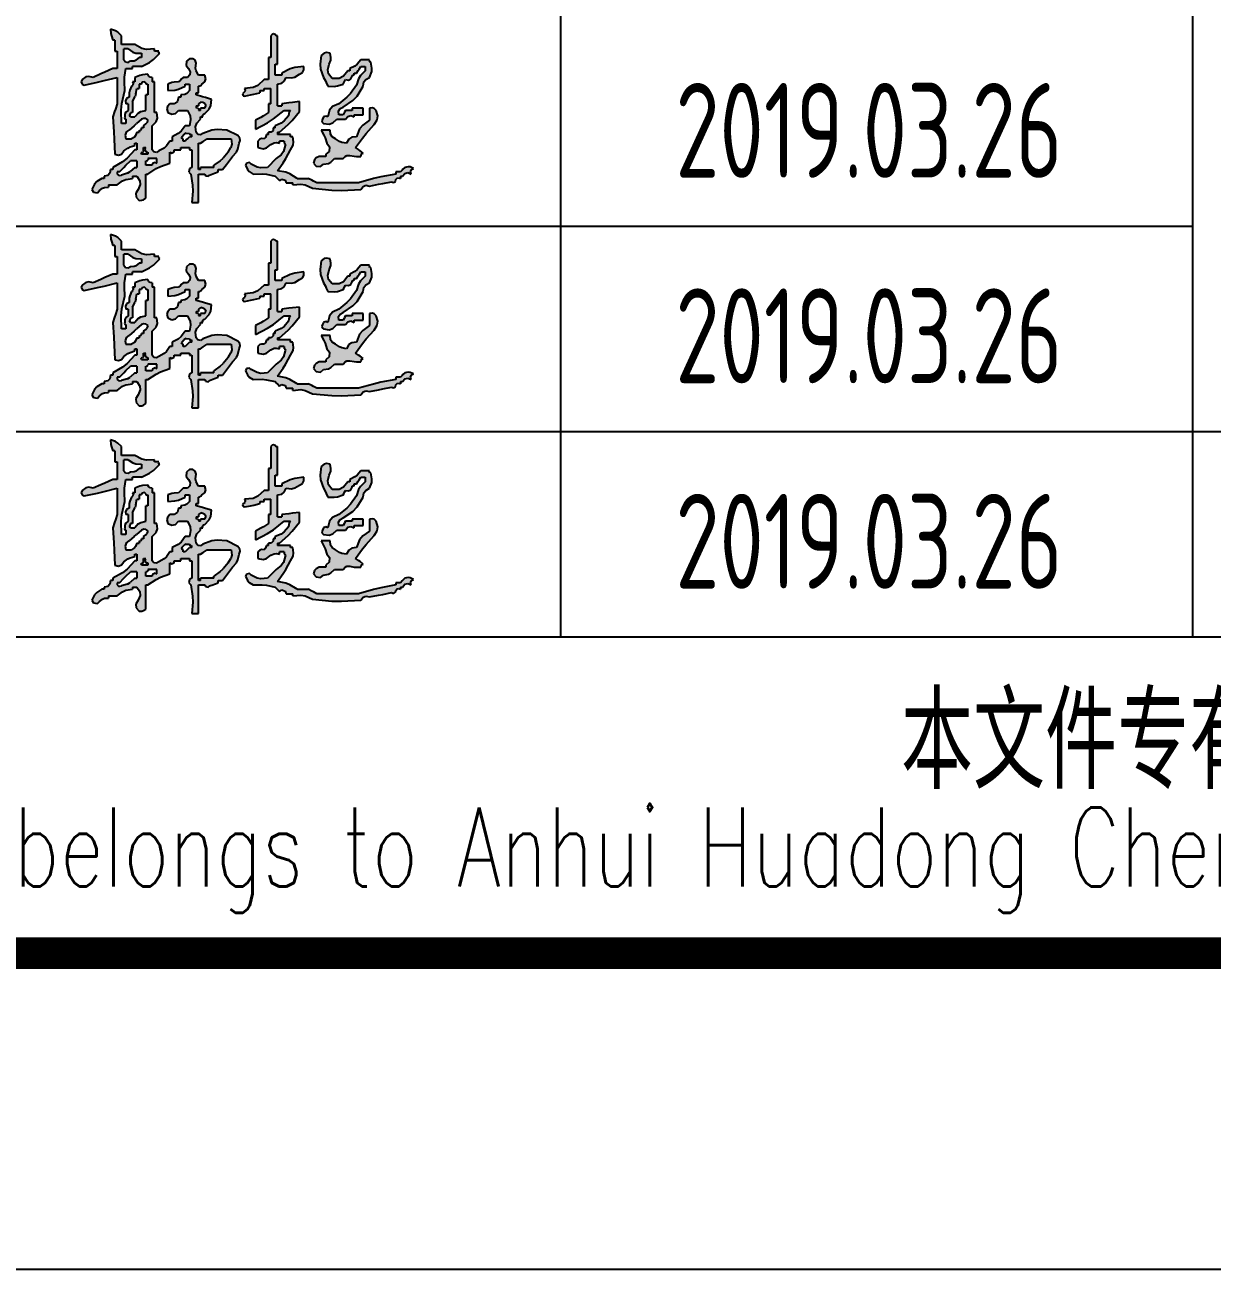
# Model space of a CAD drawing. Extents: x 5279878 to 5976284, y -275259 to -27697.
# Drawn here: x 5382531 to 5386288, y -149352 to -145415 of the extents above; entities that cross this region are included whole.
import ezdxf
from ezdxf.enums import TextEntityAlignment as Align

# ---------------------------------------------------------------- set-up
doc = ezdxf.new("R2010")
doc.units = 0
doc.header["$LTSCALE"] = 1000
doc.header["$MEASUREMENT"] = 0
doc.layers.get('0').update_dxf_attribs({"linetype": 'CONTINUOUS'})
doc.layers.add('PUB_TITLE', color=4, linetype='CONTINUOUS')
doc.styles.add('AHD', font='sceie.shx', dxfattribs={"width": 0.7, "bigfont": 'sceic.shx'})
doc.styles.add('ECEC_TQ', font='txt_l.shx', dxfattribs={"bigfont": 'hztxt_l.shx'})
doc.styles.add('sceie', font='sceie.shx', dxfattribs={"width": 0.7, "bigfont": 'sceic.shx'})

# ---------------------------------------------------------------- blocks, each defined once
blk = doc.blocks.new('韩超')
h = blk.add_hatch(color=256)
h.dxf.hatch_style = 1
h.paths.add_polyline_path([(0.787849, 0.514197), (0.777955, 0.527898), (0.77346, 0.562754), (0.78123, 0.586063), (0.805739, 0.61125), (0.805739, 0.625142), (0.819631, 0.625142), (0.818004, 0.635027), (0.823773, 0.643681), (0.833523, 0.64598), (0.860867, 0.674873), (0.870953, 0.696725), (0.875199, 0.736279), (0.836353, 0.74757), (0.816903, 0.753127), (0.777955, 0.764063), (0.777955, 0.777955), (0.791847, 0.777955), (0.791847, 0.819631), (0.801775, 0.820971), (0.80763, 0.824875), (0.812685, 0.833523), (0.832189, 0.847055), (0.839321, 0.866071), (0.833523, 0.889091), (0.791847, 0.889091), (0.776856, 0.916298), (0.7735, 0.934755), (0.777955, 0.965498), (0.770329, 0.984025), (0.756314, 0.993368), (0.736279, 0.993282), (0.716867, 0.977277), (0.713907, 0.950644), (0.729333, 0.930768), (0.740061, 0.911103), (0.737625, 0.891618), (0.722387, 0.875199), (0.694603, 0.875199), (0.683489, 0.864086), (0.677932, 0.858529), (0.666819, 0.847415), (0.638572, 0.845181), (0.624291, 0.842325), (0.597358, 0.833523), (0.597358, 0.791847), (0.643081, 0.794876), (0.666726, 0.800787), (0.708495, 0.819631), (0.708495, 0.833523), (0.736279, 0.833523), (0.736279, 0.791847), (0.718733, 0.774249), (0.705317, 0.767541), (0.680711, 0.764063), (0.680711, 0.750171), (0.666819, 0.750171), (0.658732, 0.72359), (0.639033, 0.708815), (0.61125, 0.708495), (0.596777, 0.690733), (0.592946, 0.675409), (0.597358, 0.652926), (0.623512, 0.642026), (0.64687, 0.646697), (0.666819, 0.666819), (0.722387, 0.666819), (0.738834, 0.631134), (0.742077, 0.608437), (0.736279, 0.569574), (0.708495, 0.569574), (0.682162, 0.535076), (0.663824, 0.519794), (0.625142, 0.500114), (0.625142, 0.47233), (0.61125, 0.47233), (0.589715, 0.441777), (0.574435, 0.428025), (0.54179, 0.409816), (0.527664, 0.400538), (0.510468, 0.403404), (0.500114, 0.416762), (0.500114, 0.569574), (0.524623, 0.594762), (0.532393, 0.618071), (0.527898, 0.652926), (0.514006, 0.652926), (0.514006, 0.847415), (0.500114, 0.847415), (0.500114, 0.875199), (0.486416, 0.877514), (0.478388, 0.883536), (0.47233, 0.896037), (0.438162, 0.892345), (0.420863, 0.888021), (0.388977, 0.875199), (0.388977, 0.847415), (0.375085, 0.847415), (0.379444, 0.836821), (0.376971, 0.826928), (0.368139, 0.819631), (0.356965, 0.793593), (0.353947, 0.778504), (0.354247, 0.750171), (0.337644, 0.741703), (0.330222, 0.726858), (0.333409, 0.708495), (0.347301, 0.708495), (0.347301, 0.666819), (0.332737, 0.655189), (0.327028, 0.643772), (0.326463, 0.625142), (0.32344, 0.619715), (0.327253, 0.612088), (0.333409, 0.61125), (0.333409, 0.583466), (0.305625, 0.583466), (0.302565, 0.667178), (0.306887, 0.710398), (0.326463, 0.791847), (0.3234, 0.8474), (0.32482, 0.875797), (0.333409, 0.930768), (0.375085, 0.930768), (0.375085, 0.94466), (0.430654, 0.94466), (0.482374, 0.970498), (0.50707, 0.987931), (0.548736, 1.028012), (0.542559, 1.028676), (0.538615, 1.036564), (0.54179, 1.041904), (0.514006, 1.041904), (0.514006, 1.055796), (0.462884, 1.052445), (0.433869, 1.058893), (0.388977, 1.08358), (0.305625, 1.08358), (0.305625, 1.139148), (0.281985, 1.161307), (0.266841, 1.170393), (0.236165, 1.180825), (0.238399, 1.152578), (0.241255, 1.138297), (0.250057, 1.111364), (0.263949, 1.111364), (0.263949, 1.041904), (0.277841, 1.041904), (0.277841, 0.930768), (0.250057, 0.930768), (0.200194, 0.90821), (0.175186, 0.897095), (0.125028, 0.875199), (0.097454, 0.881715), (0.078516, 0.877928), (0.055568, 0.861307), (0.050109, 0.847376), (0.0559, 0.8329), (0.06946, 0.826577), (0.152955, 0.845407), (0.194635, 0.855133), (0.277841, 0.875199), (0.277841, 0.708495), (0.266727, 0.675154), (0.261171, 0.658483), (0.250057, 0.625142), (0.255939, 0.530696), (0.258718, 0.483462), (0.263949, 0.388977), (0.286969, 0.38318), (0.305985, 0.390311), (0.319517, 0.409816), (0.344599, 0.428141), (0.359268, 0.435475), (0.388977, 0.444546), (0.388977, 0.458438), (0.40287, 0.458438), (0.40287, 0.416762), (0.388977, 0.416762), (0.340729, 0.364454), (0.31168, 0.341215), (0.250057, 0.305625), (0.250057, 0.291733), (0.236165, 0.291733), (0.231424, 0.268639), (0.217583, 0.254798), (0.194489, 0.250057), (0.194489, 0.236165), (0.180597, 0.236165), (0.148793, 0.216524), (0.134276, 0.200394), (0.118082, 0.166705), (0.127514, 0.14947), (0.152825, 0.145854), (0.166705, 0.159759), (0.185336, 0.17447), (0.198563, 0.17943), (0.222273, 0.180597), (0.222273, 0.194489), (0.277841, 0.194489), (0.311245, 0.220472), (0.333233, 0.229896), (0.375085, 0.236165), (0.375085, 0.250057), (0.40287, 0.250057), (0.420685, 0.221738), (0.422698, 0.197582), (0.409816, 0.166705), (0.396068, 0.142401), (0.398473, 0.118345), (0.416762, 0.097244), (0.43433, 0.097627), (0.444154, 0.100901), (0.458438, 0.111136), (0.458438, 0.263949), (0.47233, 0.263949), (0.524193, 0.298154), (0.552768, 0.312442), (0.61125, 0.333409), (0.61125, 0.40287), (0.621931, 0.39652), (0.637706, 0.404407), (0.639034, 0.416762), (0.680711, 0.416762), (0.680711, 0.430654), (0.736279, 0.430654), (0.736279, 0.416762), (0.750171, 0.416762), (0.750171, 0.305625), (0.735269, 0.297653), (0.731714, 0.276323), (0.743225, 0.263949), (0.754517, 0.192544), (0.755945, 0.155413), (0.750171, 0.083352), (0.791847, 0.083352), (0.791847, 0.263949), (0.833523, 0.263949), (0.837499, 0.253205), (0.852744, 0.249394), (0.861307, 0.257003), (0.883535, 0.265338), (0.894648, 0.269506), (0.916876, 0.277841), (0.916876, 0.291733), (0.94466, 0.291733), (0.969894, 0.324902), (0.982398, 0.341574), (1.007174, 0.375085), (1.032146, 0.402761), (1.041693, 0.421855), (1.04885, 0.458438), (1.055218, 0.477023), (1.053221, 0.491001), (1.041904, 0.50706), (0.972444, 0.54179), (0.910919, 0.546316), (0.877697, 0.541786), (0.819631, 0.520952), (0.805828, 0.5112)])
h.paths.add_polyline_path([(0.791847, 0.458438), (0.805739, 0.458438), (0.82241, 0.469551), (0.847415, 0.486222), (1.000228, 0.486222), (1.003038, 0.45197), (0.997988, 0.431769), (0.97939, 0.40287), (0.948039, 0.36501), (0.929334, 0.347744), (0.889091, 0.319517), (0.889091, 0.305625), (0.805739, 0.305625), (0.805739, 0.291733), (0.791847, 0.291733)], flags=16)
h.paths.add_polyline_path([(0.750171, 0.500114), (0.736279, 0.500114), (0.725165, 0.489), (0.719608, 0.483443), (0.708495, 0.47233), (0.694603, 0.47233), (0.694603, 0.486222), (0.688447, 0.48706), (0.684633, 0.494686), (0.687657, 0.500114), (0.701182, 0.516386), (0.715167, 0.52238), (0.736279, 0.520952), (0.736943, 0.514775), (0.744831, 0.510831), (0.750171, 0.514006)], flags=16)
h.paths.add_polyline_path([(0.791847, 0.666819), (0.793521, 0.674497), (0.785633, 0.682384), (0.777955, 0.680711), (0.777955, 0.694603), (0.791847, 0.694603), (0.792194, 0.70849), (0.806202, 0.718996), (0.819631, 0.715441), (0.833192, 0.709118), (0.838982, 0.694641), (0.833523, 0.680711), (0.805739, 0.680711), (0.805739, 0.666819)], flags=16)
h.paths.add_polyline_path([(0.527898, 0.361193), (0.527898, 0.333409), (0.517217, 0.339759), (0.501443, 0.331871), (0.500114, 0.319517), (0.458438, 0.319517), (0.458438, 0.347301), (0.466116, 0.345628), (0.474003, 0.353515), (0.47233, 0.361193)], flags=16)
h.paths.add_polyline_path([(0.47233, 0.40287), (0.47233, 0.388977), (0.430654, 0.388977), (0.42898, 0.396656), (0.436867, 0.404543), (0.444546, 0.40287), (0.444546, 0.430654), (0.458438, 0.430654), (0.452088, 0.419973), (0.459976, 0.404198)], flags=16)
h.paths.add_polyline_path([(0.47233, 0.604304), (0.464836, 0.588169), (0.458643, 0.580427), (0.444546, 0.569574), (0.444546, 0.555682), (0.430654, 0.555682), (0.432327, 0.548004), (0.42444, 0.540117), (0.416762, 0.54179), (0.416762, 0.527898), (0.40287, 0.527898), (0.39467, 0.507807), (0.386422, 0.49791), (0.368139, 0.486222), (0.333409, 0.486222), (0.327612, 0.509242), (0.334743, 0.528258), (0.354247, 0.54179), (0.384775, 0.569612), (0.400056, 0.583504), (0.430654, 0.61125), (0.446814, 0.616197), (0.458647, 0.614224)], flags=16)
h.paths.add_polyline_path([(0.458438, 0.666819), (0.426908, 0.659351), (0.410404, 0.649448), (0.388977, 0.625142), (0.361193, 0.625142), (0.354844, 0.635823), (0.362731, 0.651598), (0.375085, 0.652926), (0.375085, 0.722387), (0.390598, 0.753922), (0.396359, 0.771203), (0.40287, 0.805739), (0.416762, 0.805739), (0.416762, 0.833523), (0.430654, 0.833523), (0.434629, 0.844267), (0.449874, 0.848078), (0.458438, 0.840469), (0.459102, 0.834292), (0.466989, 0.830348), (0.47233, 0.833523), (0.47233, 0.764063), (0.458438, 0.764063)], flags=16)
h.paths.add_polyline_path([(0.40287, 0.347301), (0.40287, 0.305625), (0.388977, 0.305625), (0.360889, 0.27915), (0.342496, 0.268422), (0.305625, 0.257003), (0.294367, 0.254885), (0.286778, 0.256782), (0.277841, 0.263949), (0.277841, 0.277841), (0.291733, 0.277841), (0.319459, 0.305683), (0.333352, 0.319575), (0.361193, 0.347301)], flags=16)
h.paths.add_polyline_path([(0.430654, 1.000228), (0.416762, 1.000228), (0.39813, 0.985517), (0.384903, 0.980557), (0.361193, 0.97939), (0.347067, 0.970112), (0.329871, 0.972978), (0.319517, 0.986336), (0.319517, 1.055796), (0.347301, 1.055796), (0.376072, 1.035613), (0.395527, 1.029128), (0.430654, 1.028012)], flags=16)
h = blk.add_hatch(color=256)
h.dxf.hatch_style = 1
h.paths.add_polyline_path([(1.542018, 0.208381), (1.519791, 0.219494), (1.508677, 0.225051), (1.48645, 0.236165), (1.416989, 0.236165), (1.371255, 0.264232), (1.344642, 0.274582), (1.291961, 0.284787), (1.328443, 0.335457), (1.345237, 0.362046), (1.375313, 0.416762), (1.391241, 0.446575), (1.394603, 0.466747), (1.389205, 0.500114), (1.375313, 0.500114), (1.375313, 0.514006), (1.291961, 0.514006), (1.291961, 0.527898), (1.305853, 0.527898), (1.359796, 0.576664), (1.385101, 0.603375), (1.430881, 0.659873), (1.430881, 0.722387), (1.386427, 0.71683), (1.3642, 0.714052), (1.319745, 0.708495), (1.319745, 0.694603), (1.291961, 0.694603), (1.291961, 0.833523), (1.31926, 0.838693), (1.334923, 0.85044), (1.347529, 0.875199), (1.381781, 0.872389), (1.401982, 0.877439), (1.430881, 0.896037), (1.450883, 0.906123), (1.460131, 0.922307), (1.458666, 0.94466), (1.401114, 0.937345), (1.371819, 0.928557), (1.319745, 0.902983), (1.319745, 0.889091), (1.278069, 0.889091), (1.278069, 0.958552), (1.291961, 0.958552), (1.291961, 1.139148), (1.285806, 1.138304), (1.281086, 1.140664), (1.278069, 1.146094), (1.267308, 1.150023), (1.257931, 1.147679), (1.250285, 1.139148), (1.250285, 1.000228), (1.236393, 1.000228), (1.236393, 0.861307), (1.208609, 0.861307), (1.168183, 0.824416), (1.138053, 0.811024), (1.08358, 0.805739), (1.087939, 0.795145), (1.085465, 0.785252), (1.076634, 0.777955), (1.071121, 0.771113), (1.075065, 0.759282), (1.08358, 0.757117), (1.122533, 0.76519), (1.141984, 0.769358), (1.180825, 0.777955), (1.180825, 0.791847), (1.208609, 0.791847), (1.208609, 0.805739), (1.250285, 0.805739), (1.250285, 0.708495), (1.236393, 0.708495), (1.236393, 0.652926), (1.203973, 0.631977), (1.187234, 0.622213), (1.15304, 0.604304), (1.15304, 0.548736), (1.229739, 0.588318), (1.266619, 0.612432), (1.333637, 0.666819), (1.375313, 0.666819), (1.366995, 0.654381), (1.363975, 0.646831), (1.361421, 0.632088), (1.335054, 0.599814), (1.316435, 0.58585), (1.278069, 0.569574), (1.278069, 0.555682), (1.264177, 0.555682), (1.26415, 0.539965), (1.25211, 0.527924), (1.236393, 0.527898), (1.236393, 0.514006), (1.222501, 0.514006), (1.219217, 0.502022), (1.216226, 0.496039), (1.208609, 0.486222), (1.191149, 0.488205), (1.17971, 0.484393), (1.166932, 0.47233), (1.166932, 0.430654), (1.200708, 0.424307), (1.223469, 0.429997), (1.250285, 0.451492), (1.27048, 0.461183), (1.283894, 0.46286), (1.305853, 0.458438), (1.305853, 0.47233), (1.333637, 0.47233), (1.333637, 0.458438), (1.339793, 0.4576), (1.343606, 0.449973), (1.340583, 0.444546), (1.32937, 0.406076), (1.316213, 0.38634), (1.285015, 0.361193), (1.229447, 0.305625), (1.187056, 0.302553), (1.163204, 0.307323), (1.125256, 0.326463), (1.114566, 0.33576), (1.096818, 0.332211), (1.090526, 0.319517), (1.102438, 0.292491), (1.113943, 0.279343), (1.139148, 0.263949), (1.194983, 0.265062), (1.223561, 0.262204), (1.278069, 0.250057), (1.289183, 0.238943), (1.294739, 0.233386), (1.305853, 0.222273), (1.320568, 0.231877), (1.341519, 0.224893), (1.347529, 0.208381), (1.389205, 0.208381), (1.389205, 0.194489), (1.439628, 0.1998), (1.468259, 0.195028), (1.514234, 0.173651), (1.635959, 0.161998), (1.69773, 0.160594), (1.819859, 0.166705), (1.833779, 0.185933), (1.852296, 0.192877), (1.875427, 0.187543), (1.930995, 0.198656), (1.958779, 0.204213), (2.014348, 0.215327), (2.025534, 0.209917), (2.039748, 0.217024), (2.042132, 0.229219), (2.049428, 0.23805), (2.059322, 0.240524), (2.069916, 0.236165), (2.069916, 0.250057), (2.083808, 0.250057), (2.098401, 0.26772), (2.118188, 0.272666), (2.139376, 0.263949), (2.133917, 0.27788), (2.139708, 0.292356), (2.153268, 0.298679), (2.133073, 0.308371), (2.119659, 0.310047), (2.0977, 0.305625), (2.086586, 0.294512), (2.08103, 0.288955), (2.069916, 0.277841), (2.042132, 0.277841), (2.042132, 0.263949), (1.946785, 0.245868), (1.899372, 0.234712), (1.805967, 0.208381)])
h = blk.add_hatch(color=256)
h.dxf.hatch_style = 1
h.paths.add_polyline_path([(1.611478, 0.625142), (1.597547, 0.630601), (1.583071, 0.624811), (1.576748, 0.61125), (1.572819, 0.60049), (1.575163, 0.591112), (1.583694, 0.583466), (1.61855, 0.578971), (1.641859, 0.586741), (1.667046, 0.61125), (1.680938, 0.61125), (1.722615, 0.61125), (1.737208, 0.628913), (1.756995, 0.63386), (1.778183, 0.625142), (1.778183, 0.639034), (1.833751, 0.639034), (1.833751, 0.655705), (1.833751, 0.66404), (1.833751, 0.680711), (1.805967, 0.680711), (1.792075, 0.680711), (1.764291, 0.680711), (1.764291, 0.666819), (1.722615, 0.666819), (1.717058, 0.655705), (1.714279, 0.650148), (1.708723, 0.639034), (1.69483, 0.639034), (1.680938, 0.639034), (1.678868, 0.661339), (1.688455, 0.678116), (1.708723, 0.687657), (1.768692, 0.728785), (1.795922, 0.757527), (1.833751, 0.819631), (1.839429, 0.846829), (1.850907, 0.862133), (1.875427, 0.875199), (1.888443, 0.91196), (1.890032, 0.934206), (1.882373, 0.972444), (1.876196, 0.973108), (1.872252, 0.980995), (1.875427, 0.986336), (1.861535, 0.986336), (1.819859, 0.986336), (1.796859, 0.959188), (1.781933, 0.947248), (1.750399, 0.930768), (1.750399, 0.916876), (1.736507, 0.916876), (1.71031, 0.882162), (1.682751, 0.868382), (1.639262, 0.868253), (1.61591, 0.897042), (1.610049, 0.922442), (1.618424, 0.958552), (1.629264, 0.984285), (1.6309, 1.000642), (1.62537, 1.028012), (1.602888, 1.032424), (1.587563, 1.028593), (1.569802, 1.01412), (1.562035, 0.958817), (1.56513, 0.927869), (1.583694, 0.875199), (1.595758, 0.853473), (1.601336, 0.842318), (1.611478, 0.819631), (1.650742, 0.818134), (1.671448, 0.821092), (1.708723, 0.833523), (1.714279, 0.844637), (1.717058, 0.850194), (1.722615, 0.861307), (1.740978, 0.85812), (1.755823, 0.865542), (1.764291, 0.882145), (1.764955, 0.888322), (1.772842, 0.892266), (1.778183, 0.889091), (1.778183, 0.902983), (1.792075, 0.902983), (1.803189, 0.919654), (1.808745, 0.927989), (1.819859, 0.94466), (1.847643, 0.94466), (1.847643, 0.916876), (1.817381, 0.887163), (1.804962, 0.866982), (1.792075, 0.826577), (1.753545, 0.774398), (1.730689, 0.750113), (1.680938, 0.708495), (1.641359, 0.690689), (1.621854, 0.667284)])
h = blk.add_hatch(color=256)
h.dxf.hatch_style = 1
h.paths.add_polyline_path([(1.831635, 0.573795), (1.812227, 0.549535), (1.792075, 0.500114), (1.762292, 0.496094), (1.744726, 0.484384), (1.729561, 0.458438), (1.700075, 0.463546), (1.684975, 0.469586), (1.6601, 0.486222), (1.637668, 0.49978), (1.627728, 0.515685), (1.62537, 0.54179), (1.603143, 0.54179), (1.592029, 0.54179), (1.569802, 0.54179), (1.586675, 0.509854), (1.593737, 0.492906), (1.604532, 0.458438), (1.621804, 0.436498), (1.61886, 0.407063), (1.597586, 0.388977), (1.597586, 0.375085), (1.55591, 0.375085), (1.536306, 0.36578), (1.526798, 0.35437), (1.52118, 0.333409), (1.537185, 0.313997), (1.563818, 0.311038), (1.583694, 0.326463), (1.614401, 0.331156), (1.630976, 0.339443), (1.653154, 0.361193), (1.667046, 0.361193), (1.708723, 0.361193), (1.720352, 0.375758), (1.731769, 0.381467), (1.750399, 0.382031), (1.77782, 0.376762), (1.791938, 0.37535), (1.819859, 0.375085), (1.821199, 0.385013), (1.825102, 0.390868), (1.833751, 0.395924), (1.815429, 0.411271), (1.805589, 0.418299), (1.785129, 0.430654), (1.829593, 0.491137), (1.853312, 0.520437), (1.903211, 0.57652), (1.923495, 0.606919), (1.927312, 0.631729), (1.917103, 0.666819), (1.904326, 0.678881), (1.892887, 0.682694), (1.875427, 0.680711), (1.875427, 0.650148), (1.875427, 0.634867), (1.875427, 0.604304)])
for p, q in [((0.266841, 1.170393), (0.236165, 1.180825)), ((0.236165, 1.180825), (0.238399, 1.152578)), ((0.238399, 1.152578), (0.241255, 1.138297)), ((0.241255, 1.138297), (0.250057, 1.111364)), ((0.263949, 1.111364), (0.250057, 1.111364)), ((0.263949, 1.111364), (0.263949, 1.041904)), ((0.281985, 1.161307), (0.266841, 1.170393)), ((0.305625, 1.139148), (0.281985, 1.161307)), ((0.305625, 1.08358), (0.305625, 1.139148)), ((1.257931, 1.147679), (1.250285, 1.139148)), ((1.250285, 1.139148), (1.250285, 1.000228)), ((1.267308, 1.150023), (1.257931, 1.147679)), ((1.278069, 1.146094), (1.267308, 1.150023)), ((1.281086, 1.140664), (1.278069, 1.146094)), ((1.285806, 1.138304), (1.281086, 1.140664)), ((1.291961, 1.139148), (1.285806, 1.138304)), ((1.291961, 0.958552), (1.291961, 1.139148)), ((0.263949, 1.041904), (0.277841, 1.041904)), ((0.277841, 1.041904), (0.277841, 0.930768)), ((0.388977, 1.08358), (0.305625, 1.08358)), ((0.319517, 0.986336), (0.319517, 1.055796)), ((0.347301, 1.055796), (0.319517, 1.055796)), ((0.347301, 1.055796), (0.376072, 1.035613)), ((0.376072, 1.035613), (0.395527, 1.029128)), ((0.433869, 1.058893), (0.388977, 1.08358)), ((0.395527, 1.029128), (0.430654, 1.028012)), ((0.430654, 1.028012), (0.430654, 1.000228)), ((0.462884, 1.052445), (0.433869, 1.058893)), ((0.514006, 1.055796), (0.462884, 1.052445)), ((0.50707, 0.987931), (0.548736, 1.028012)), ((0.514006, 1.041904), (0.514006, 1.055796)), ((0.54179, 1.041904), (0.514006, 1.041904)), ((0.538615, 1.036564), (0.54179, 1.041904)), ((0.542559, 1.028676), (0.538615, 1.036564)), ((0.548736, 1.028012), (0.542559, 1.028676)), ((1.587563, 1.028593), (1.569802, 1.01412)), ((1.602888, 1.032424), (1.587563, 1.028593)), ((1.62537, 1.028012), (1.602888, 1.032424)), ((1.6309, 1.000642), (1.62537, 1.028012)), ((0.319517, 0.986336), (0.329871, 0.972978)), ((0.329871, 0.972978), (0.347067, 0.970112)), ((0.347067, 0.970112), (0.361193, 0.97939)), ((0.361193, 0.97939), (0.384903, 0.980557)), ((0.384903, 0.980557), (0.39813, 0.985517)), ((0.416762, 1.000228), (0.39813, 0.985517)), ((0.430654, 1.000228), (0.416762, 1.000228)), ((0.430654, 0.94466), (0.482374, 0.970498)), ((0.482374, 0.970498), (0.50707, 0.987931)), ((0.716867, 0.977277), (0.713907, 0.950644)), ((0.713907, 0.950644), (0.729333, 0.930768)), ((0.736279, 0.993282), (0.716867, 0.977277)), ((0.756314, 0.993368), (0.736279, 0.993282)), ((0.770329, 0.984025), (0.756314, 0.993368)), ((0.777955, 0.965498), (0.770329, 0.984025)), ((0.7735, 0.934755), (0.777955, 0.965498)), ((1.236393, 1.000228), (1.236393, 0.861307)), ((1.250285, 1.000228), (1.236393, 1.000228)), ((1.278069, 0.958552), (1.291961, 0.958552)), ((1.278069, 0.889091), (1.278069, 0.958552)), ((1.569802, 1.01412), (1.562035, 0.958817)), ((1.562035, 0.958817), (1.56513, 0.927869)), ((1.610049, 0.922442), (1.618424, 0.958552)), ((1.618424, 0.958552), (1.629264, 0.984285)), ((1.629264, 0.984285), (1.6309, 1.000642)), ((1.781933, 0.947248), (1.750399, 0.930768)), ((1.796859, 0.959188), (1.781933, 0.947248)), ((1.819859, 0.986336), (1.796859, 0.959188)), ((1.861535, 0.986336), (1.819859, 0.986336)), ((1.875427, 0.986336), (1.861535, 0.986336)), ((1.872252, 0.980995), (1.875427, 0.986336)), ((1.876196, 0.973108), (1.872252, 0.980995)), ((1.882373, 0.972444), (1.876196, 0.973108)), ((1.890032, 0.934206), (1.882373, 0.972444)), ((0.078516, 0.877928), (0.055568, 0.861307)), ((0.097454, 0.881715), (0.078516, 0.877928)), ((0.125028, 0.875199), (0.097454, 0.881715)), ((0.175186, 0.897095), (0.125028, 0.875199)), ((0.200194, 0.90821), (0.175186, 0.897095)), ((0.194635, 0.855133), (0.277841, 0.875199)), ((0.250057, 0.930768), (0.200194, 0.90821)), ((0.277841, 0.930768), (0.250057, 0.930768)), ((0.277841, 0.875199), (0.277841, 0.708495)), ((0.3234, 0.8474), (0.32482, 0.875797)), ((0.32482, 0.875797), (0.333409, 0.930768)), ((0.333409, 0.930768), (0.375085, 0.930768)), ((0.375085, 0.930768), (0.375085, 0.94466)), ((0.430654, 0.94466), (0.375085, 0.94466)), ((0.420863, 0.888021), (0.388977, 0.875199)), ((0.388977, 0.875199), (0.388977, 0.847415)), ((0.438162, 0.892345), (0.420863, 0.888021)), ((0.47233, 0.896037), (0.438162, 0.892345)), ((0.478388, 0.883536), (0.47233, 0.896037)), ((0.486416, 0.877514), (0.478388, 0.883536)), ((0.500114, 0.875199), (0.486416, 0.877514)), ((0.500114, 0.875199), (0.500114, 0.847415)), ((0.694603, 0.875199), (0.683489, 0.864086)), ((0.722387, 0.875199), (0.694603, 0.875199)), ((0.737625, 0.891618), (0.722387, 0.875199)), ((0.729333, 0.930768), (0.740061, 0.911103)), ((0.740061, 0.911103), (0.737625, 0.891618)), ((0.776856, 0.916298), (0.7735, 0.934755)), ((0.791847, 0.889091), (0.776856, 0.916298)), ((0.833523, 0.889091), (0.791847, 0.889091)), ((0.832189, 0.847055), (0.839321, 0.866071)), ((0.839321, 0.866071), (0.833523, 0.889091)), ((1.319745, 0.889091), (1.278069, 0.889091)), ((1.371819, 0.928557), (1.319745, 0.902983)), ((1.319745, 0.902983), (1.319745, 0.889091)), ((1.334923, 0.85044), (1.347529, 0.875199)), ((1.347529, 0.875199), (1.381781, 0.872389)), ((1.401114, 0.937345), (1.371819, 0.928557)), ((1.381781, 0.872389), (1.401982, 0.877439)), ((1.458666, 0.94466), (1.401114, 0.937345)), ((1.401982, 0.877439), (1.430881, 0.896037)), ((1.430881, 0.896037), (1.450883, 0.906123)), ((1.450883, 0.906123), (1.460131, 0.922307)), ((1.460131, 0.922307), (1.458666, 0.94466)), ((1.56513, 0.927869), (1.583694, 0.875199)), ((1.583694, 0.875199), (1.595758, 0.853473)), ((1.61591, 0.897042), (1.610049, 0.922442)), ((1.639262, 0.868253), (1.61591, 0.897042)), ((1.682751, 0.868382), (1.639262, 0.868253)), ((1.71031, 0.882162), (1.682751, 0.868382)), ((1.736507, 0.916876), (1.71031, 0.882162)), ((1.750399, 0.916876), (1.736507, 0.916876)), ((1.750399, 0.930768), (1.750399, 0.916876)), ((1.755823, 0.865542), (1.764291, 0.882145)), ((1.764291, 0.882145), (1.764955, 0.888322)), ((1.764955, 0.888322), (1.772842, 0.892266)), ((1.772842, 0.892266), (1.778183, 0.889091)), ((1.778183, 0.902983), (1.792075, 0.902983)), ((1.778183, 0.889091), (1.778183, 0.902983)), ((1.792075, 0.902983), (1.803189, 0.919654)), ((1.804962, 0.866982), (1.792075, 0.826577)), ((1.803189, 0.919654), (1.808745, 0.927989)), ((1.817381, 0.887163), (1.804962, 0.866982)), ((1.808745, 0.927989), (1.819859, 0.94466)), ((1.847643, 0.916876), (1.817381, 0.887163)), ((1.819859, 0.94466), (1.847643, 0.94466)), ((1.847643, 0.94466), (1.847643, 0.916876)), ((1.850907, 0.862133), (1.875427, 0.875199)), ((1.875427, 0.875199), (1.888443, 0.91196)), ((1.888443, 0.91196), (1.890032, 0.934206)), ((0.055568, 0.861307), (0.050109, 0.847376)), ((0.050109, 0.847376), (0.0559, 0.8329)), ((0.0559, 0.8329), (0.06946, 0.826577)), ((0.06946, 0.826577), (0.152955, 0.845407)), ((0.152955, 0.845407), (0.194635, 0.855133)), ((0.306887, 0.710398), (0.326463, 0.791847)), ((0.326463, 0.791847), (0.3234, 0.8474)), ((0.356965, 0.793593), (0.353947, 0.778504)), ((0.368139, 0.819631), (0.356965, 0.793593)), ((0.376971, 0.826928), (0.368139, 0.819631)), ((0.388977, 0.847415), (0.375085, 0.847415)), ((0.375085, 0.847415), (0.379444, 0.836821)), ((0.379444, 0.836821), (0.376971, 0.826928)), ((0.396359, 0.771203), (0.40287, 0.805739)), ((0.40287, 0.805739), (0.416762, 0.805739)), ((0.416762, 0.833523), (0.416762, 0.805739)), ((0.430654, 0.833523), (0.416762, 0.833523)), ((0.434629, 0.844267), (0.430654, 0.833523)), ((0.449874, 0.848078), (0.434629, 0.844267)), ((0.458438, 0.840469), (0.449874, 0.848078)), ((0.458438, 0.840469), (0.459102, 0.834292)), ((0.466989, 0.830348), (0.459102, 0.834292)), ((0.47233, 0.833523), (0.466989, 0.830348)), ((0.47233, 0.833523), (0.47233, 0.764063)), ((0.514006, 0.847415), (0.500114, 0.847415)), ((0.514006, 0.652926), (0.514006, 0.847415)), ((0.624291, 0.842325), (0.597358, 0.833523)), ((0.597358, 0.833523), (0.597358, 0.791847)), ((0.597358, 0.791847), (0.643081, 0.794876)), ((0.638572, 0.845181), (0.624291, 0.842325)), ((0.666819, 0.847415), (0.638572, 0.845181)), ((0.643081, 0.794876), (0.666726, 0.800787)), ((0.666726, 0.800787), (0.708495, 0.819631)), ((0.677932, 0.858529), (0.666819, 0.847415)), ((0.683489, 0.864086), (0.677932, 0.858529)), ((0.708495, 0.833523), (0.736279, 0.833523)), ((0.708495, 0.819631), (0.708495, 0.833523)), ((0.736279, 0.791847), (0.718733, 0.774249)), ((0.736279, 0.833523), (0.736279, 0.791847)), ((0.791847, 0.819631), (0.801775, 0.820971)), ((0.791847, 0.777955), (0.791847, 0.819631)), ((0.801775, 0.820971), (0.80763, 0.824875)), ((0.80763, 0.824875), (0.812685, 0.833523)), ((0.812685, 0.833523), (0.832189, 0.847055)), ((1.138053, 0.811024), (1.08358, 0.805739)), ((1.08358, 0.805739), (1.087939, 0.795145)), ((1.087939, 0.795145), (1.085465, 0.785252)), ((1.168183, 0.824416), (1.138053, 0.811024)), ((1.208609, 0.861307), (1.168183, 0.824416)), ((1.180825, 0.791847), (1.208609, 0.791847)), ((1.180825, 0.791847), (1.180825, 0.777955)), ((1.236393, 0.861307), (1.208609, 0.861307)), ((1.208609, 0.791847), (1.208609, 0.805739)), ((1.208609, 0.805739), (1.250285, 0.805739)), ((1.250285, 0.708495), (1.250285, 0.805739)), ((1.291961, 0.833523), (1.31926, 0.838693)), ((1.291961, 0.694603), (1.291961, 0.833523)), ((1.31926, 0.838693), (1.334923, 0.85044)), ((1.595758, 0.853473), (1.601336, 0.842318)), ((1.601336, 0.842318), (1.611478, 0.819631)), ((1.611478, 0.819631), (1.650742, 0.818134)), ((1.650742, 0.818134), (1.671448, 0.821092)), ((1.671448, 0.821092), (1.708723, 0.833523)), ((1.708723, 0.833523), (1.714279, 0.844637)), ((1.714279, 0.844637), (1.717058, 0.850194)), ((1.717058, 0.850194), (1.722615, 0.861307)), ((1.722615, 0.861307), (1.740978, 0.85812)), ((1.740978, 0.85812), (1.755823, 0.865542)), ((1.792075, 0.826577), (1.753545, 0.774398)), ((1.795922, 0.757527), (1.833751, 0.819631)), ((1.833751, 0.819631), (1.839429, 0.846829)), ((1.839429, 0.846829), (1.850907, 0.862133)), ((0.302565, 0.667178), (0.306887, 0.710398)), ((0.337644, 0.741703), (0.330222, 0.726858)), ((0.330222, 0.726858), (0.333409, 0.708495)), ((0.354247, 0.750171), (0.337644, 0.741703)), ((0.353947, 0.778504), (0.354247, 0.750171)), ((0.375085, 0.722387), (0.390598, 0.753922)), ((0.375085, 0.722387), (0.375085, 0.652926)), ((0.396359, 0.771203), (0.390598, 0.753922)), ((0.47233, 0.764063), (0.458438, 0.764063)), ((0.458438, 0.666819), (0.458438, 0.764063)), ((0.639033, 0.708815), (0.61125, 0.708495)), ((0.658732, 0.72359), (0.639033, 0.708815)), ((0.666819, 0.750171), (0.658732, 0.72359)), ((0.680711, 0.750171), (0.666819, 0.750171)), ((0.705317, 0.767541), (0.680711, 0.764063)), ((0.680711, 0.764063), (0.680711, 0.750171)), ((0.718733, 0.774249), (0.705317, 0.767541)), ((0.777955, 0.777955), (0.791847, 0.777955)), ((0.777955, 0.764063), (0.777955, 0.777955)), ((0.816903, 0.753127), (0.777955, 0.764063)), ((0.806202, 0.718996), (0.792194, 0.70849)), ((0.819631, 0.715441), (0.806202, 0.718996)), ((0.836353, 0.74757), (0.816903, 0.753127)), ((0.833192, 0.709118), (0.819631, 0.715441)), ((0.833192, 0.709118), (0.838982, 0.694641)), ((0.875199, 0.736279), (0.836353, 0.74757)), ((0.870953, 0.696725), (0.875199, 0.736279)), ((1.076634, 0.777955), (1.071121, 0.771113)), ((1.071121, 0.771113), (1.075065, 0.759282)), ((1.075065, 0.759282), (1.08358, 0.757117)), ((1.085465, 0.785252), (1.076634, 0.777955)), ((1.08358, 0.757117), (1.122533, 0.76519)), ((1.122533, 0.76519), (1.141984, 0.769358)), ((1.141984, 0.769358), (1.180825, 0.777955)), ((1.3642, 0.714052), (1.319745, 0.708495)), ((1.386427, 0.71683), (1.3642, 0.714052)), ((1.430881, 0.722387), (1.386427, 0.71683)), ((1.430881, 0.659873), (1.430881, 0.722387)), ((1.730689, 0.750113), (1.680938, 0.708495)), ((1.708723, 0.687657), (1.768692, 0.728785)), ((1.753545, 0.774398), (1.730689, 0.750113)), ((1.768692, 0.728785), (1.795922, 0.757527)), ((0.261171, 0.658483), (0.250057, 0.625142)), ((0.266727, 0.675154), (0.261171, 0.658483)), ((0.277841, 0.708495), (0.266727, 0.675154)), ((0.305625, 0.583466), (0.302565, 0.667178)), ((0.327028, 0.643772), (0.326463, 0.625142)), ((0.332737, 0.655189), (0.327028, 0.643772)), ((0.347301, 0.666819), (0.332737, 0.655189)), ((0.347301, 0.708495), (0.333409, 0.708495)), ((0.347301, 0.708495), (0.347301, 0.666819)), ((0.362731, 0.651598), (0.354844, 0.635823)), ((0.361193, 0.625142), (0.354844, 0.635823)), ((0.375085, 0.652926), (0.362731, 0.651598)), ((0.410404, 0.649448), (0.388977, 0.625142)), ((0.410404, 0.649448), (0.426908, 0.659351)), ((0.426908, 0.659351), (0.458438, 0.666819)), ((0.527898, 0.652926), (0.514006, 0.652926)), ((0.532393, 0.618071), (0.527898, 0.652926)), ((0.596777, 0.690733), (0.592946, 0.675409)), ((0.592946, 0.675409), (0.597358, 0.652926)), ((0.61125, 0.708495), (0.596777, 0.690733)), ((0.597358, 0.652926), (0.623512, 0.642026)), ((0.623512, 0.642026), (0.64687, 0.646697)), ((0.64687, 0.646697), (0.666819, 0.666819)), ((0.666819, 0.666819), (0.722387, 0.666819)), ((0.722387, 0.666819), (0.738834, 0.631134)), ((0.738834, 0.631134), (0.742077, 0.608437)), ((0.777955, 0.694603), (0.777955, 0.680711)), ((0.777955, 0.694603), (0.791847, 0.694603)), ((0.785633, 0.682384), (0.777955, 0.680711)), ((0.785633, 0.682384), (0.793521, 0.674497)), ((0.792194, 0.70849), (0.791847, 0.694603)), ((0.793521, 0.674497), (0.791847, 0.666819)), ((0.805739, 0.666819), (0.791847, 0.666819)), ((0.833523, 0.680711), (0.805739, 0.680711)), ((0.805739, 0.666819), (0.805739, 0.680711)), ((0.818004, 0.635027), (0.823773, 0.643681)), ((0.819631, 0.625142), (0.818004, 0.635027)), ((0.823773, 0.643681), (0.833523, 0.64598)), ((0.833523, 0.680711), (0.838982, 0.694641)), ((0.833523, 0.64598), (0.860867, 0.674873)), ((0.860867, 0.674873), (0.870953, 0.696725)), ((1.203973, 0.631977), (1.187234, 0.622213)), ((1.236393, 0.652926), (1.203973, 0.631977)), ((1.236393, 0.708495), (1.236393, 0.652926)), ((1.250285, 0.708495), (1.236393, 0.708495)), ((1.266619, 0.612432), (1.333637, 0.666819)), ((1.291961, 0.694603), (1.319745, 0.694603)), ((1.319745, 0.708495), (1.319745, 0.694603)), ((1.333637, 0.666819), (1.375313, 0.666819)), ((1.361421, 0.632088), (1.335054, 0.599814)), ((1.363975, 0.646831), (1.361421, 0.632088)), ((1.366995, 0.654381), (1.363975, 0.646831)), ((1.375313, 0.666819), (1.366995, 0.654381)), ((1.385101, 0.603375), (1.430881, 0.659873)), ((1.597547, 0.630601), (1.583071, 0.624811)), ((1.611478, 0.625142), (1.597547, 0.630601)), ((1.621854, 0.667284), (1.611478, 0.625142)), ((1.641359, 0.690689), (1.621854, 0.667284)), ((1.680938, 0.708495), (1.641359, 0.690689)), ((1.678868, 0.661339), (1.688455, 0.678116)), ((1.680938, 0.639034), (1.678868, 0.661339)), ((1.69483, 0.639034), (1.680938, 0.639034)), ((1.688455, 0.678116), (1.708723, 0.687657)), ((1.708723, 0.639034), (1.69483, 0.639034)), ((1.714279, 0.650148), (1.708723, 0.639034)), ((1.717058, 0.655705), (1.714279, 0.650148)), ((1.722615, 0.666819), (1.717058, 0.655705)), ((1.764291, 0.666819), (1.722615, 0.666819)), ((1.737208, 0.628913), (1.756995, 0.63386)), ((1.756995, 0.63386), (1.778183, 0.625142)), ((1.792075, 0.680711), (1.764291, 0.680711)), ((1.764291, 0.680711), (1.764291, 0.666819)), ((1.778183, 0.625142), (1.778183, 0.639034)), ((1.778183, 0.639034), (1.833751, 0.639034)), ((1.805967, 0.680711), (1.792075, 0.680711)), ((1.833751, 0.680711), (1.805967, 0.680711)), ((1.833751, 0.66404), (1.833751, 0.680711)), ((1.833751, 0.655705), (1.833751, 0.66404)), ((1.833751, 0.639034), (1.833751, 0.655705)), ((1.892887, 0.682694), (1.875427, 0.680711)), ((1.875427, 0.680711), (1.875427, 0.650148)), ((1.875427, 0.650148), (1.875427, 0.634867)), ((1.875427, 0.634867), (1.875427, 0.604304)), ((1.904326, 0.678881), (1.892887, 0.682694)), ((1.917103, 0.666819), (1.904326, 0.678881)), ((1.927312, 0.631729), (1.917103, 0.666819)), ((1.923495, 0.606919), (1.927312, 0.631729)), ((0.250057, 0.625142), (0.255939, 0.530696)), ((0.333409, 0.583466), (0.305625, 0.583466)), ((0.326463, 0.625142), (0.32344, 0.619715)), ((0.32344, 0.619715), (0.327253, 0.612088)), ((0.327253, 0.612088), (0.333409, 0.61125)), ((0.333409, 0.61125), (0.333409, 0.583466)), ((0.384775, 0.569612), (0.354247, 0.54179)), ((0.361193, 0.625142), (0.388977, 0.625142)), ((0.384775, 0.569612), (0.400056, 0.583504)), ((0.430654, 0.61125), (0.400056, 0.583504)), ((0.446814, 0.616197), (0.430654, 0.61125)), ((0.432327, 0.548004), (0.430654, 0.555682)), ((0.444546, 0.555682), (0.430654, 0.555682)), ((0.444546, 0.569574), (0.458643, 0.580427)), ((0.444546, 0.569574), (0.444546, 0.555682)), ((0.458647, 0.614224), (0.446814, 0.616197)), ((0.458643, 0.580427), (0.464836, 0.588169)), ((0.458647, 0.614224), (0.47233, 0.604304)), ((0.47233, 0.604304), (0.464836, 0.588169)), ((0.500114, 0.569574), (0.524623, 0.594762)), ((0.500114, 0.416762), (0.500114, 0.569574)), ((0.524623, 0.594762), (0.532393, 0.618071)), ((0.708495, 0.569574), (0.682162, 0.535076)), ((0.736279, 0.569574), (0.708495, 0.569574)), ((0.742077, 0.608437), (0.736279, 0.569574)), ((0.77346, 0.562754), (0.78123, 0.586063)), ((0.777955, 0.527898), (0.77346, 0.562754)), ((0.78123, 0.586063), (0.805739, 0.61125)), ((0.805739, 0.61125), (0.805739, 0.625142)), ((0.805739, 0.625142), (0.819631, 0.625142)), ((1.187234, 0.622213), (1.15304, 0.604304)), ((1.15304, 0.604304), (1.15304, 0.548736)), ((1.15304, 0.548736), (1.229739, 0.588318)), ((1.229739, 0.588318), (1.266619, 0.612432)), ((1.264177, 0.555682), (1.26415, 0.539965)), ((1.278069, 0.555682), (1.264177, 0.555682)), ((1.316435, 0.58585), (1.278069, 0.569574)), ((1.278069, 0.555682), (1.278069, 0.569574)), ((1.305853, 0.527898), (1.359796, 0.576664)), ((1.335054, 0.599814), (1.316435, 0.58585)), ((1.359796, 0.576664), (1.385101, 0.603375)), ((1.576748, 0.61125), (1.572819, 0.60049)), ((1.572819, 0.60049), (1.575163, 0.591112)), ((1.575163, 0.591112), (1.583694, 0.583466)), ((1.583071, 0.624811), (1.576748, 0.61125)), ((1.583694, 0.583466), (1.61855, 0.578971)), ((1.61855, 0.578971), (1.641859, 0.586741)), ((1.641859, 0.586741), (1.667046, 0.61125)), ((1.667046, 0.61125), (1.680938, 0.61125)), ((1.680938, 0.61125), (1.722615, 0.61125)), ((1.722615, 0.61125), (1.737208, 0.628913)), ((1.831635, 0.573795), (1.812227, 0.549535)), ((1.875427, 0.604304), (1.831635, 0.573795)), ((1.853312, 0.520437), (1.903211, 0.57652)), ((1.903211, 0.57652), (1.923495, 0.606919)), ((0.255939, 0.530696), (0.258718, 0.483462)), ((0.258718, 0.483462), (0.263949, 0.388977)), ((0.334743, 0.528258), (0.327612, 0.509242)), ((0.327612, 0.509242), (0.333409, 0.486222)), ((0.333409, 0.486222), (0.368139, 0.486222)), ((0.334743, 0.528258), (0.354247, 0.54179)), ((0.386422, 0.49791), (0.368139, 0.486222)), ((0.39467, 0.507807), (0.386422, 0.49791)), ((0.40287, 0.527898), (0.39467, 0.507807)), ((0.40287, 0.527898), (0.416762, 0.527898)), ((0.416762, 0.54179), (0.416762, 0.527898)), ((0.416762, 0.54179), (0.42444, 0.540117)), ((0.432327, 0.548004), (0.42444, 0.540117)), ((0.663824, 0.519794), (0.625142, 0.500114)), ((0.625142, 0.500114), (0.625142, 0.47233)), ((0.682162, 0.535076), (0.663824, 0.519794)), ((0.687657, 0.500114), (0.684633, 0.494686)), ((0.688447, 0.48706), (0.684633, 0.494686)), ((0.687657, 0.500114), (0.701182, 0.516386)), ((0.694603, 0.486222), (0.688447, 0.48706)), ((0.694603, 0.47233), (0.694603, 0.486222)), ((0.715167, 0.52238), (0.701182, 0.516386)), ((0.719608, 0.483443), (0.708495, 0.47233)), ((0.715167, 0.52238), (0.736279, 0.520952)), ((0.725165, 0.489), (0.719608, 0.483443)), ((0.725165, 0.489), (0.736279, 0.500114)), ((0.736279, 0.520952), (0.736943, 0.514775)), ((0.750171, 0.500114), (0.736279, 0.500114)), ((0.744831, 0.510831), (0.736943, 0.514775)), ((0.744831, 0.510831), (0.750171, 0.514006)), ((0.750171, 0.500114), (0.750171, 0.514006)), ((0.787849, 0.514197), (0.777955, 0.527898)), ((0.805828, 0.5112), (0.787849, 0.514197)), ((0.819631, 0.520952), (0.805828, 0.5112)), ((0.877697, 0.541786), (0.819631, 0.520952)), ((0.82241, 0.469551), (0.847415, 0.486222)), ((0.847415, 0.486222), (1.000228, 0.486222)), ((0.910919, 0.546316), (0.877697, 0.541786)), ((0.972444, 0.54179), (0.910919, 0.546316)), ((1.041904, 0.50706), (0.972444, 0.54179)), ((1.000228, 0.486222), (1.003038, 0.45197)), ((1.053221, 0.491001), (1.041904, 0.50706)), ((1.04885, 0.458438), (1.055218, 0.477023)), ((1.055218, 0.477023), (1.053221, 0.491001)), ((1.17971, 0.484393), (1.166932, 0.47233)), ((1.191149, 0.488205), (1.17971, 0.484393)), ((1.208609, 0.486222), (1.191149, 0.488205)), ((1.216226, 0.496039), (1.208609, 0.486222)), ((1.219217, 0.502022), (1.216226, 0.496039)), ((1.222501, 0.514006), (1.219217, 0.502022)), ((1.236393, 0.514006), (1.222501, 0.514006)), ((1.25211, 0.527924), (1.236393, 0.527898)), ((1.236393, 0.514006), (1.236393, 0.527898)), ((1.26415, 0.539965), (1.25211, 0.527924)), ((1.291961, 0.527898), (1.291961, 0.514006)), ((1.291961, 0.527898), (1.305853, 0.527898)), ((1.375313, 0.514006), (1.291961, 0.514006)), ((1.375313, 0.500114), (1.375313, 0.514006)), ((1.389205, 0.500114), (1.375313, 0.500114)), ((1.394603, 0.466747), (1.389205, 0.500114)), ((1.592029, 0.54179), (1.569802, 0.54179)), ((1.569802, 0.54179), (1.586675, 0.509854)), ((1.586675, 0.509854), (1.593737, 0.492906)), ((1.603143, 0.54179), (1.592029, 0.54179)), ((1.593737, 0.492906), (1.604532, 0.458438)), ((1.62537, 0.54179), (1.603143, 0.54179)), ((1.627728, 0.515685), (1.62537, 0.54179)), ((1.637668, 0.49978), (1.627728, 0.515685)), ((1.6601, 0.486222), (1.637668, 0.49978)), ((1.684975, 0.469586), (1.6601, 0.486222)), ((1.744726, 0.484384), (1.729561, 0.458438)), ((1.762292, 0.496094), (1.744726, 0.484384)), ((1.792075, 0.500114), (1.762292, 0.496094)), ((1.785129, 0.430654), (1.829593, 0.491137)), ((1.812227, 0.549535), (1.792075, 0.500114)), ((1.829593, 0.491137), (1.853312, 0.520437)), ((0.305985, 0.390311), (0.319517, 0.409816)), ((0.319517, 0.409816), (0.344599, 0.428141)), ((0.388977, 0.416762), (0.340729, 0.364454)), ((0.344599, 0.428141), (0.359268, 0.435475)), ((0.359268, 0.435475), (0.388977, 0.444546)), ((0.388977, 0.458438), (0.40287, 0.458438)), ((0.388977, 0.444546), (0.388977, 0.458438)), ((0.40287, 0.416762), (0.388977, 0.416762)), ((0.40287, 0.458438), (0.40287, 0.416762)), ((0.42898, 0.396656), (0.436867, 0.404543)), ((0.430654, 0.388977), (0.42898, 0.396656)), ((0.436867, 0.404543), (0.444546, 0.40287)), ((0.444546, 0.430654), (0.458438, 0.430654)), ((0.444546, 0.40287), (0.444546, 0.430654)), ((0.452088, 0.419973), (0.458438, 0.430654)), ((0.452088, 0.419973), (0.459976, 0.404198)), ((0.459976, 0.404198), (0.47233, 0.40287)), ((0.47233, 0.40287), (0.47233, 0.388977)), ((0.510468, 0.403404), (0.500114, 0.416762)), ((0.527664, 0.400538), (0.510468, 0.403404)), ((0.54179, 0.409816), (0.527664, 0.400538)), ((0.574435, 0.428025), (0.54179, 0.409816)), ((0.589715, 0.441777), (0.574435, 0.428025)), ((0.61125, 0.47233), (0.589715, 0.441777)), ((0.625142, 0.47233), (0.61125, 0.47233)), ((0.61125, 0.333409), (0.61125, 0.40287)), ((0.61125, 0.40287), (0.621931, 0.39652)), ((0.621931, 0.39652), (0.637706, 0.404407)), ((0.637706, 0.404407), (0.639034, 0.416762)), ((0.639034, 0.416762), (0.680711, 0.416762)), ((0.680711, 0.430654), (0.736279, 0.430654)), ((0.680711, 0.416762), (0.680711, 0.430654)), ((0.708495, 0.47233), (0.694603, 0.47233)), ((0.736279, 0.430654), (0.736279, 0.416762)), ((0.736279, 0.416762), (0.750171, 0.416762)), ((0.750171, 0.416762), (0.750171, 0.305625)), ((0.791847, 0.458438), (0.805739, 0.458438)), ((0.791847, 0.291733), (0.791847, 0.458438)), ((0.805739, 0.458438), (0.82241, 0.469551)), ((0.97939, 0.40287), (0.948039, 0.36501)), ((0.97939, 0.40287), (0.997988, 0.431769)), ((1.003038, 0.45197), (0.997988, 0.431769)), ((1.007174, 0.375085), (1.032146, 0.402761)), ((1.032146, 0.402761), (1.041693, 0.421855)), ((1.041693, 0.421855), (1.04885, 0.458438)), ((1.166932, 0.47233), (1.166932, 0.430654)), ((1.166932, 0.430654), (1.200708, 0.424307)), ((1.200708, 0.424307), (1.223469, 0.429997)), ((1.223469, 0.429997), (1.250285, 0.451492)), ((1.250285, 0.451492), (1.27048, 0.461183)), ((1.27048, 0.461183), (1.283894, 0.46286)), ((1.283894, 0.46286), (1.305853, 0.458438)), ((1.333637, 0.47233), (1.305853, 0.47233)), ((1.305853, 0.458438), (1.305853, 0.47233)), ((1.32937, 0.406076), (1.316213, 0.38634)), ((1.340583, 0.444546), (1.32937, 0.406076)), ((1.333637, 0.47233), (1.333637, 0.458438)), ((1.333637, 0.458438), (1.339793, 0.4576)), ((1.339793, 0.4576), (1.343606, 0.449973)), ((1.343606, 0.449973), (1.340583, 0.444546)), ((1.345237, 0.362046), (1.375313, 0.416762)), ((1.375313, 0.416762), (1.391241, 0.446575)), ((1.391241, 0.446575), (1.394603, 0.466747)), ((1.61886, 0.407063), (1.597586, 0.388977)), ((1.604532, 0.458438), (1.621804, 0.436498)), ((1.621804, 0.436498), (1.61886, 0.407063)), ((1.700075, 0.463546), (1.684975, 0.469586)), ((1.729561, 0.458438), (1.700075, 0.463546)), ((1.805589, 0.418299), (1.785129, 0.430654)), ((1.815429, 0.411271), (1.805589, 0.418299)), ((1.833751, 0.395924), (1.815429, 0.411271)), ((1.825102, 0.390868), (1.833751, 0.395924)), ((0.31168, 0.341215), (0.250057, 0.305625)), ((0.263949, 0.388977), (0.286969, 0.38318)), ((0.286969, 0.38318), (0.305985, 0.390311)), ((0.340729, 0.364454), (0.31168, 0.341215)), ((0.319459, 0.305683), (0.333352, 0.319575)), ((0.333352, 0.319575), (0.361193, 0.347301)), ((0.40287, 0.347301), (0.361193, 0.347301)), ((0.40287, 0.347301), (0.40287, 0.305625)), ((0.47233, 0.388977), (0.430654, 0.388977)), ((0.466116, 0.345628), (0.458438, 0.347301)), ((0.458438, 0.319517), (0.458438, 0.347301)), ((0.500114, 0.319517), (0.458438, 0.319517)), ((0.466116, 0.345628), (0.474003, 0.353515)), ((0.47233, 0.361193), (0.474003, 0.353515)), ((0.527898, 0.361193), (0.47233, 0.361193)), ((0.501443, 0.331871), (0.500114, 0.319517)), ((0.501443, 0.331871), (0.517217, 0.339759)), ((0.517217, 0.339759), (0.527898, 0.333409)), ((0.527898, 0.333409), (0.527898, 0.361193)), ((0.552768, 0.312442), (0.61125, 0.333409)), ((0.929334, 0.347744), (0.889091, 0.319517)), ((0.889091, 0.305625), (0.889091, 0.319517)), ((0.929334, 0.347744), (0.948039, 0.36501)), ((0.94466, 0.291733), (0.969894, 0.324902)), ((0.969894, 0.324902), (0.982398, 0.341574)), ((0.982398, 0.341574), (1.007174, 0.375085)), ((1.096818, 0.332211), (1.090526, 0.319517)), ((1.090526, 0.319517), (1.102438, 0.292491)), ((1.114566, 0.33576), (1.096818, 0.332211)), ((1.125256, 0.326463), (1.114566, 0.33576)), ((1.163204, 0.307323), (1.125256, 0.326463)), ((1.285015, 0.361193), (1.229447, 0.305625)), ((1.316213, 0.38634), (1.285015, 0.361193)), ((1.291961, 0.284787), (1.328443, 0.335457)), ((1.328443, 0.335457), (1.345237, 0.362046)), ((1.526798, 0.35437), (1.52118, 0.333409)), ((1.52118, 0.333409), (1.537185, 0.313997)), ((1.536306, 0.36578), (1.526798, 0.35437)), ((1.55591, 0.375085), (1.536306, 0.36578)), ((1.597586, 0.375085), (1.55591, 0.375085)), ((1.563818, 0.311038), (1.583694, 0.326463)), ((1.583694, 0.326463), (1.614401, 0.331156)), ((1.597586, 0.388977), (1.597586, 0.375085)), ((1.614401, 0.331156), (1.630976, 0.339443)), ((1.630976, 0.339443), (1.653154, 0.361193)), ((1.653154, 0.361193), (1.667046, 0.361193)), ((1.667046, 0.361193), (1.708723, 0.361193)), ((1.708723, 0.361193), (1.720352, 0.375758)), ((1.720352, 0.375758), (1.731769, 0.381467)), ((1.731769, 0.381467), (1.750399, 0.382031)), ((1.750399, 0.382031), (1.77782, 0.376762)), ((1.77782, 0.376762), (1.791938, 0.37535)), ((1.791938, 0.37535), (1.819859, 0.375085)), ((1.819859, 0.375085), (1.821199, 0.385013)), ((1.821199, 0.385013), (1.825102, 0.390868)), ((0.217583, 0.254798), (0.194489, 0.250057)), ((0.194489, 0.250057), (0.194489, 0.236165)), ((0.231424, 0.268639), (0.217583, 0.254798)), ((0.236165, 0.291733), (0.231424, 0.268639)), ((0.250057, 0.291733), (0.236165, 0.291733)), ((0.250057, 0.305625), (0.250057, 0.291733)), ((0.291733, 0.277841), (0.277841, 0.277841)), ((0.277841, 0.277841), (0.277841, 0.263949)), ((0.277841, 0.263949), (0.286778, 0.256782)), ((0.286778, 0.256782), (0.294367, 0.254885)), ((0.291733, 0.277841), (0.319459, 0.305683)), ((0.294367, 0.254885), (0.305625, 0.257003)), ((0.342496, 0.268422), (0.305625, 0.257003)), ((0.342496, 0.268422), (0.360889, 0.27915)), ((0.388977, 0.305625), (0.360889, 0.27915)), ((0.375085, 0.250057), (0.40287, 0.250057)), ((0.375085, 0.250057), (0.375085, 0.236165)), ((0.388977, 0.305625), (0.40287, 0.305625)), ((0.40287, 0.250057), (0.420685, 0.221738)), ((0.458438, 0.263949), (0.47233, 0.263949)), ((0.458438, 0.111136), (0.458438, 0.263949)), ((0.47233, 0.263949), (0.524193, 0.298154)), ((0.524193, 0.298154), (0.552768, 0.312442)), ((0.735269, 0.297653), (0.731714, 0.276323)), ((0.731714, 0.276323), (0.743225, 0.263949)), ((0.750171, 0.305625), (0.735269, 0.297653)), ((0.743225, 0.263949), (0.754517, 0.192544)), ((0.805739, 0.291733), (0.791847, 0.291733)), ((0.791847, 0.083352), (0.791847, 0.263949)), ((0.791847, 0.263949), (0.833523, 0.263949)), ((0.805739, 0.291733), (0.805739, 0.305625)), ((0.889091, 0.305625), (0.805739, 0.305625)), ((0.833523, 0.263949), (0.837499, 0.253205)), ((0.837499, 0.253205), (0.852744, 0.249394)), ((0.852744, 0.249394), (0.861307, 0.257003)), ((0.861307, 0.257003), (0.883535, 0.265338)), ((0.883535, 0.265338), (0.894648, 0.269506)), ((0.894648, 0.269506), (0.916876, 0.277841)), ((0.916876, 0.277841), (0.916876, 0.291733)), ((0.916876, 0.291733), (0.94466, 0.291733)), ((1.102438, 0.292491), (1.113943, 0.279343)), ((1.113943, 0.279343), (1.139148, 0.263949)), ((1.139148, 0.263949), (1.194983, 0.265062)), ((1.187056, 0.302553), (1.163204, 0.307323)), ((1.229447, 0.305625), (1.187056, 0.302553)), ((1.194983, 0.265062), (1.223561, 0.262204)), ((1.223561, 0.262204), (1.278069, 0.250057)), ((1.278069, 0.250057), (1.289183, 0.238943)), ((1.289183, 0.238943), (1.294739, 0.233386)), ((1.344642, 0.274582), (1.291961, 0.284787)), ((1.371255, 0.264232), (1.344642, 0.274582)), ((1.416989, 0.236165), (1.371255, 0.264232)), ((1.537185, 0.313997), (1.563818, 0.311038)), ((1.946785, 0.245868), (1.899372, 0.234712)), ((2.042132, 0.263949), (1.946785, 0.245868)), ((2.069916, 0.277841), (2.042132, 0.277841)), ((2.042132, 0.277841), (2.042132, 0.263949)), ((2.042132, 0.229219), (2.049428, 0.23805)), ((2.049428, 0.23805), (2.059322, 0.240524)), ((2.059322, 0.240524), (2.069916, 0.236165)), ((2.08103, 0.288955), (2.069916, 0.277841)), ((2.069916, 0.250057), (2.083808, 0.250057)), ((2.069916, 0.250057), (2.069916, 0.236165)), ((2.086586, 0.294512), (2.08103, 0.288955)), ((2.083808, 0.250057), (2.098401, 0.26772)), ((2.0977, 0.305625), (2.086586, 0.294512)), ((2.119659, 0.310047), (2.0977, 0.305625)), ((2.098401, 0.26772), (2.118188, 0.272666)), ((2.118188, 0.272666), (2.139376, 0.263949)), ((2.133073, 0.308371), (2.119659, 0.310047)), ((2.153268, 0.298679), (2.133073, 0.308371)), ((2.133917, 0.27788), (2.139708, 0.292356)), ((2.139376, 0.263949), (2.133917, 0.27788)), ((2.139708, 0.292356), (2.153268, 0.298679)), ((0.134276, 0.200394), (0.118082, 0.166705)), ((0.118082, 0.166705), (0.127514, 0.14947)), ((0.148793, 0.216524), (0.134276, 0.200394)), ((0.180597, 0.236165), (0.148793, 0.216524)), ((0.152825, 0.145854), (0.166705, 0.159759)), ((0.166705, 0.159759), (0.185336, 0.17447)), ((0.194489, 0.236165), (0.180597, 0.236165)), ((0.185336, 0.17447), (0.198563, 0.17943)), ((0.198563, 0.17943), (0.222273, 0.180597)), ((0.222273, 0.194489), (0.277841, 0.194489)), ((0.222273, 0.194489), (0.222273, 0.180597)), ((0.277841, 0.194489), (0.311245, 0.220472)), ((0.311245, 0.220472), (0.333233, 0.229896)), ((0.333233, 0.229896), (0.375085, 0.236165)), ((0.409816, 0.166705), (0.396068, 0.142401)), ((0.422698, 0.197582), (0.409816, 0.166705)), ((0.420685, 0.221738), (0.422698, 0.197582)), ((0.754517, 0.192544), (0.755945, 0.155413)), ((1.294739, 0.233386), (1.305853, 0.222273)), ((1.305853, 0.222273), (1.320568, 0.231877)), ((1.320568, 0.231877), (1.341519, 0.224893)), ((1.341519, 0.224893), (1.347529, 0.208381)), ((1.347529, 0.208381), (1.389205, 0.208381)), ((1.389205, 0.194489), (1.389205, 0.208381)), ((1.389205, 0.194489), (1.439628, 0.1998)), ((1.416989, 0.236165), (1.48645, 0.236165)), ((1.439628, 0.1998), (1.468259, 0.195028)), ((1.468259, 0.195028), (1.514234, 0.173651)), ((1.508677, 0.225051), (1.48645, 0.236165)), ((1.519791, 0.219494), (1.508677, 0.225051)), ((1.514234, 0.173651), (1.635959, 0.161998)), ((1.542018, 0.208381), (1.519791, 0.219494)), ((1.805967, 0.208381), (1.542018, 0.208381)), ((1.635959, 0.161998), (1.69773, 0.160594)), ((1.69773, 0.160594), (1.819859, 0.166705)), ((1.899372, 0.234712), (1.805967, 0.208381)), ((1.819859, 0.166705), (1.833779, 0.185933)), ((1.833779, 0.185933), (1.852296, 0.192877)), ((1.852296, 0.192877), (1.875427, 0.187543)), ((1.875427, 0.187543), (1.930995, 0.198656)), ((1.930995, 0.198656), (1.958779, 0.204213)), ((1.958779, 0.204213), (2.014348, 0.215327)), ((2.014348, 0.215327), (2.025534, 0.209917)), ((2.025534, 0.209917), (2.039748, 0.217024)), ((2.039748, 0.217024), (2.042132, 0.229219)), ((0.127514, 0.14947), (0.152825, 0.145854)), ((0.396068, 0.142401), (0.398473, 0.118345)), ((0.398473, 0.118345), (0.416762, 0.097244)), ((0.416762, 0.097244), (0.43433, 0.097627)), ((0.43433, 0.097627), (0.444154, 0.100901)), ((0.444154, 0.100901), (0.458438, 0.111136)), ((0.755945, 0.155413), (0.750171, 0.083352)), ((0.750171, 0.083352), (0.791847, 0.083352))]:
    blk.add_line(p, q)

msp = doc.modelspace()

# ---------------------------------------------------------------- linework, layer by layer
for p, q in [((5384226.8, -147351.7), (5384226.8, -144101.7)), ((5384226.8, -147351.7), (5384226.8, -144101.7)), ((5386226.8, -147351.7), (5386226.8, -144101.7)), ((5386226.8, -147351.7), (5386226.8, -144101.7)), ((5380726.8, -146051.7), (5386226.8, -146051.7)), ((5380726.8, -146701.7), (5386226.8, -146701.7)), ((5386226.8, -146701.7), (5398726.8, -146701.7)), ((5380726.8, -147351.7), (5398726.8, -147351.7)), ((5380726.8, -148351.7), (5398726.8, -148351.7))]:
    msp.add_line(p, q)
at = {"layer": 'PUB_TITLE'}
msp.add_lwpolyline([(5315626.8, -149351.7), (5399726.8, -149351.7), (5399726.8, -89951.7), (5315626.8, -89951.7)], close=True, dxfattribs=at)
at = {"layer": 'PUB_TITLE', "const_width": 100}
msp.add_lwpolyline([(5318126.8, -148351.7), (5398726.8, -148351.7), (5398726.8, -90951.7), (5318126.8, -90951.7)], close=True, dxfattribs=at)

# ---------------------------------------------------------------- block references
at = {"xscale": 500, "yscale": 500, "zscale": 500}
for p in [(5382683.8, -146018.9), (5382683.8, -146668.9), (5382683.8, -147318.9)]:
    msp.add_blockref('韩超', p, dxfattribs=at)

# ---------------------------------------------------------------- texts
for s, height, style, width, p in [('2019.03.26', 300, 'AHD', 0.8, (5385201.6, -145748.4)), ('2019.03.26', 300, 'AHD', 0.8, (5385201.6, -146398.4)), ('2019.03.26', 300, 'AHD', 0.8, (5385201.6, -147048.4)), ('本文件专有权属安徽华东化工医药工程有限责任公司所有,未经许可不得复制或转让给第三方', 300, 'sceie', 0.8, (5389897.9, -147700.7)), ('The proprietary right of this document belongs to Anhui Huadong Chemical And Medical Engineering  Co.,Ltd.  and any replication or transfer to the 3rd. side is forbidden without its permission. ', 250, 'ECEC_TQ', 0.72, (5389726.8, -148051.7))]:
    msp.add_text(s, height=height, dxfattribs=dict(style=style, width=width)).set_placement(p, align=Align.MIDDLE)

doc.saveas('drawing.dxf')
